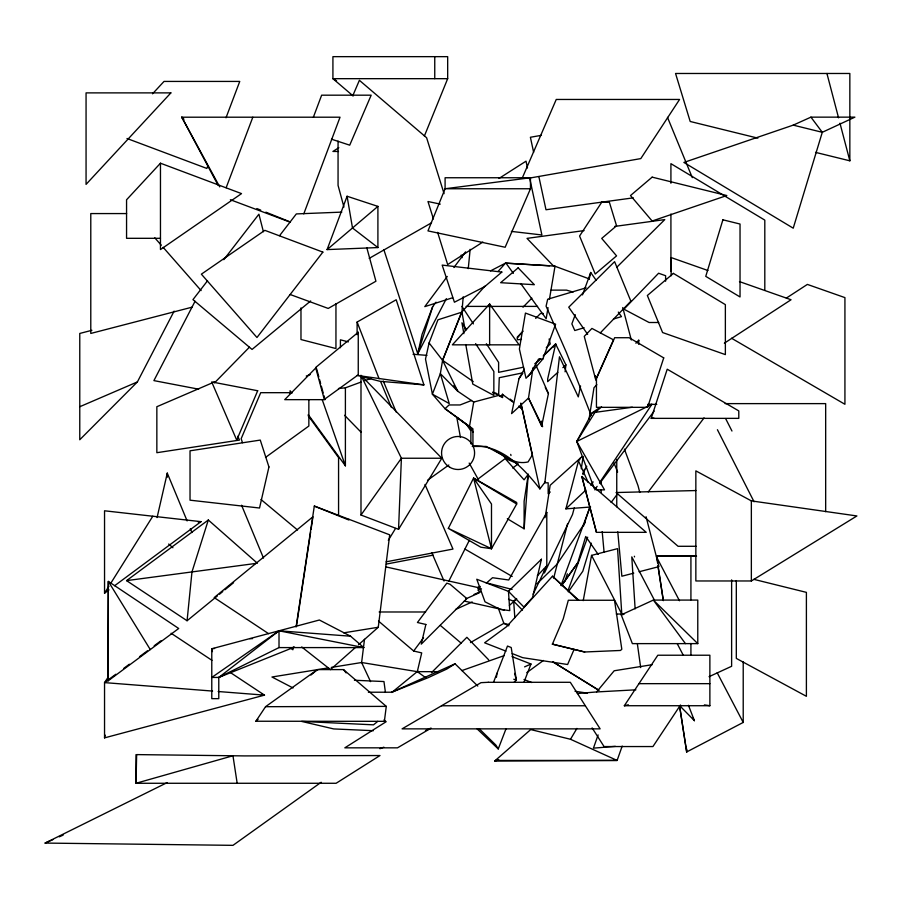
<?xml version="1.0" encoding="UTF-8"?>
<svg xmlns="http://www.w3.org/2000/svg" width="902" height="902" viewBox="0 0 902 902"><rect width="100%" height="100%" fill="white"/><g stroke="black" fill="none" stroke-linecap="round" stroke-linejoin="round"><path stroke-width="1.35" d="M108.014 680.92L108.319 581.407L178.709 628.491L108.014 680.92L108.319 581.407L150.284 649.575M398.549 529.339L401.401 458.239L360.992 375.412L360.992 515.019L398.549 529.339L441.811 458.239L360.992 375.412L361.657 378.141M461.508 312.983L461.542 312.261L437.944 319.815L429.093 342.94L425.507 359.064L432.396 394.174L445.047 408.719L469.457 426.623L473.313 432.306M686.85 749.167L686.67 751.964L743.214 722.434L743.214 661.854M507.319 518.718L524.118 528.798L528.268 474.328L524.073 479.819L505.165 458.611L475.895 480.642M463.2 296.826L461.937 311.912L465.105 329.873M468.262 268.649L470.145 249.313M208.317 520.003L126.562 580.629L187.075 620.745L191.968 571.936L208.317 520.003L257.374 563.231M565.092 371.827L565.915 364.87L555.655 344L543.478 355.647M364.498 639.304L361.623 662.519L370.564 681.641M358.522 644.75L378.265 627.262L389.698 534.83L314.313 506.078L296.082 626.98M386.281 706.379L384.376 721.329L255.897 721.239L265.56 706.694L317.425 669.6L343.504 669.6L386.281 706.379L265.56 706.694M496.438 677.278L497.013 673.253M533.014 367.734L528.504 398.064L541.651 426.094L548.427 393.588L535.145 363.371M293.308 646.993L292.891 649.767L290.568 648.222M296.442 626.213L310.649 532.022M311.066 529.248L312.949 516.778L214.18 597.586L268.582 633.655M528.268 474.328L524.118 501.264L524.118 528.798M545.496 515.47L550.152 485.299L581.824 456.795L583.278 458.735M581.26 468.758L583.199 456.389M589.017 419.317L593.978 387.725L596.842 384.692M548.033 307.661L546.172 318.733L520.747 283.566M549.431 299.351L555.023 266.135L505.988 263.147L513.362 273.362M469.457 426.623L473.708 402.067L498.614 395.414L499.268 377.701L521.514 373.112M583.233 600.642L591.543 555.384L617.566 548.653L621.782 614.037L616.314 614.037M580.561 385.955L578.283 396.903L559.454 356.775L544.842 482.807L548.168 482.807L548.168 493.777L550.243 491.973M524.288 369.177L518.988 378.705L511.592 413.623L528.504 398.064L542.587 426.714L541.583 421.166M543.241 356.098L555.655 344L547.683 378.885L547.683 381.636L557.808 372.323M157.072 517.59L167.276 473.122L187.12 520.916M589.13 279.304L590.709 272.483L596.233 280.409M553.693 578.047L567.55 523.814M230.641 672.712L264.489 695.138L104.542 737.881L105.196 735.141M560.999 585.533L589.683 507.747L590.584 507.014L565.881 508.863L578.509 460.956L588.205 482.423M574.27 507.826L572.522 514.478L544.436 572.973L544.436 568.745M583.03 474.587L584.428 469.265M561.901 585.319L577.742 562.814L585.714 536.476L598.195 554.403M591.317 543.162L582.805 571.248L568.328 591.813M637.906 342.884L638.74 340.212L635.887 343.245M436.004 302.181L432.689 306.635L417.761 353.742L383.824 249.572M651.21 418.359L667.221 369.211L738.794 410.906L738.794 418.359L651.21 418.359L653.984 418.122M564.923 581.012L567.358 573.819M583.425 526.249L589.683 507.747M544.921 517.725L546.792 512.471L546.792 565.746L533.127 594.204M598.116 734.938L593.437 748.153L615.356 746.349M622.2 746.078L617.115 760.442L494.713 760.984L530.714 729.571L570.504 739.268L617.115 760.442L495.333 760.442M575.25 314.674L571.868 323.908L574.788 330.527L584.135 327.742M582.5 294.898L590.709 272.483M567.956 590.697L587.676 537.197M313.377 117.215L321.642 95.184L371.173 95.184L349.717 145.177L331.474 139.179M303.782 213.864L340.031 117.204L181.798 117.204L218.081 185.226M327.088 249.595L347.09 196.253L377.904 206.389L377.904 247.565L327.088 249.595L377.904 206.389M207.832 165.844L206.851 168.448L126.99 138.491M226.007 117.79L239.752 81.428L164.017 81.428L152.539 93.819M226.154 187.717L252.819 117.204M432.689 306.635L422.057 334.405L417.761 353.742L446.366 298.663M493.518 682.307L507.488 646.058L511.22 647.512L516.372 680.153L514.264 682.002M477.079 728.839L498.254 748.931L505.954 728.951M524.039 682.036L530.985 664.019L512.009 656.611M461.542 312.261L442.589 360.338L440.345 373.642L432.396 394.174L449.241 403.544L440.345 373.642L457.765 391.254L473.708 402.067M424.391 136.01L447.674 78.677L447.674 56.657L332.917 56.657L332.917 78.677L353.156 95.962M552.407 644.152L563.231 618.84L568.316 600.258L614.51 600.258L621.816 649.26L620.452 650.466L584.71 651.988L552.407 644.152L584.71 651.988M512.235 653.578L522.732 657.682L567.617 664.503L574.078 649.406M352.829 95.612L359.391 80.312L426.601 137.724L444.077 193.671M522.202 178.19L556.252 99.457L679.578 99.457L640.803 158.594L528.572 178.258M530.466 188.755L505.154 247.261L427.976 230.901L445.092 188.755L445.092 177.75L530.466 177.75L530.466 188.755L445.092 188.755L530.466 177.75M595.737 379.787L613.529 339.862L591.926 328.429L584.259 336.378L595.737 379.787L595.421 375.615M488.422 306.624L489.628 304.075L519.101 344.835L452.376 344.835L489.628 304.075L490.485 306.703M579.4 460.11L580.617 457.664M448.317 528.392L473.573 478.105L516.688 502.482L516.688 504.004L491.489 548.709L480.777 547.198L448.317 528.392L491.489 548.709L491.489 504.004L473.573 478.105L516.688 504.004M448.779 581.215L469.39 540.197M91.903 330.301L79.771 333.447L79.771 439.748L137.386 381.929L174.12 311.122M195.058 301.279L153.904 380.61L198.654 389.179M594.305 488.557L576.75 441.473L592.14 412.778L600.022 407.422M582.816 473.606L586.774 466.233M546.792 512.471L508.717 579.997L492.526 577.72L486.313 583.154M570.504 739.268L576.93 728.399M388.3 540.332L395.561 528.403M596.177 489.865L604.52 489.865L576.75 441.473L594.722 412.778L601.578 406.892M114.644 585.714L201.022 521.66L104.542 510.791L104.542 593.2L108.995 586.097M110.484 583.729L152.788 516.226M108.353 676.872L104.542 682.611L104.542 737.881M624.331 705.725L657.817 655.224L709.874 655.224L709.874 705.725L624.331 705.725L628.344 704.766M680.503 704.981L652.935 746.552L604.058 746.552L592.118 727.891M594.79 489.865L597.135 486.347M599.48 482.841L651.853 404.367L647.681 404.987M585.24 522.438L556.838 564.46L536.848 583.921M518.988 378.705L522.889 373.124M360.992 515.019L401.401 458.239L441.811 458.239M561.326 585.702L577.742 562.814M447.257 276.463L424.797 306.635L452.612 297.75M453.909 267.522L465.556 251.872M590.731 485.141L593.144 481.893M611.139 502.448L617.577 493.8M378.524 621.072L413.668 651.018L423.545 637.793M599.875 483.111L654.153 411.12M648.29 491.906L704.056 417.908M471.622 400.465L460.076 404.953L449.061 404.953L445.047 408.719L472.941 428.833L472.941 446.039C501.625 444.675 523.656 468.127 539.892 488.895L545.214 481.905M207.528 280.77L192.96 299.633L252.053 349.435L310.683 300.941M223.797 259.686L258.908 214.191L263.407 231.724M279.575 235.659L296.341 213.921L341.824 212.117M517.342 338.081L521.018 333.312M577.336 693.525L596.594 691.947L614.183 670.772L652.225 664.684M552.949 347.259L555.655 344M528.121 376.145L542.846 359.019L555.609 324.201L525.438 313.073L519.394 349.006L526.013 378.276L530.218 374.003L538.562 359.019L542.846 359.019L542.305 359.233M485.096 285.979L461.937 311.912L442.589 360.338L457.765 391.254L453.875 385.47M498.073 271.446L505.481 263.147L549.521 265.763M578.892 600.326L552.475 576.209L506.608 626.664L484.622 642.799L505.977 651.143M160.466 163.206L160.466 249.572L241.533 193.614L160.466 163.206L126.562 199.782L126.562 238.308L160.466 238.308M537.333 575.803L546.792 565.746M600.258 332.928L630.87 301.178L614.6 261.659L568.734 307.199L587.642 334.326M214.541 382.831L249.414 347.202M316.264 367.441L284.728 399.654L325.013 399.654L323.919 395.628M522.98 307.199L531.864 298.167M523.137 331.158L517.342 337.044L517.342 339.795L521.457 339.389M535.687 318.406L540.512 313.501L543.354 313.501M417.885 671.088L391.784 692.488M431.46 672.667L466.875 637.308L488.692 659.847M616.788 267.263L664.774 219.603L614.679 226.425M516.463 598.522L513.678 601.239L514.817 617.644M537.389 361.476L539.419 359.526M546.251 347.766L550.254 343.989L549.115 338.983M535.236 363.653L540.242 358.928M565.881 508.863L585.917 489.989M562.882 367.666L565.915 364.87M355.411 647.512L330.47 669.6L301.719 646.971M478.026 590.404L480.101 588.6M509.371 605.411L516.733 598.973M255.897 721.239L258.062 719.424M310.953 675.034L317.425 669.6M187.075 620.745L217.359 595.974M219.524 594.204L222.771 591.543M224.936 589.773L233.584 582.692M377.78 721.352L373.518 724.836L301.595 721.408L333.729 728.929L373.417 730.699M350.574 636.203L319.387 620.012L211.778 648.763L211.778 698.655L218.78 698.655L218.78 677.436L279.011 630.802L350.574 636.203L363.81 647.591L279.011 647.591L218.78 677.436L211.778 677.436L279.011 630.802L363.81 647.591L361.048 647.072M512.719 468.037L518.244 463.876L506.901 459.242L502.403 455.082L486.189 446.434L472.265 446.434M104.542 593.2L109.029 589.874M115.828 674.245L104.542 682.611L212.579 691.079M123.732 668.393L129.369 664.21M139.517 656.679L147.421 650.816M154.186 645.798L160.962 640.781M526.757 672.678L543.399 660.467M265.504 457.415L308.856 426.037L308.856 399.631M427.514 480.281L448.835 465.015M321.18 782.259L232.987 845.343L45.1 843.077L167.152 782.609M786.341 298.1L807.369 284.412L844.926 297.615L844.926 404.288L731.545 338.25M724.351 343.177L791.065 299.746L739.471 281.604M499.009 178.438L526.024 161.165L527.49 167.998M482.841 242.074L447.674 264.557L437.617 232.355M338.836 147.691L332.917 151.457L338.498 151.457M477.789 686.061L455.059 663.816L446.828 669.036L427.999 677.74L391.795 692.217L368.377 692.217M751.355 580.967L856.9 515.955L751.355 500.892L695.848 470.867L695.848 580.967L751.355 580.967L751.355 500.892M431.156 728.117L397.489 747.837L344.823 747.837L386.157 721.713L384.083 719.92M470.472 642.596L503.857 623.361L509.258 624.691M369.177 258.378L431.562 222.794M357.113 334.687L357.113 322.048L396.192 299.757L423.917 384.872L380.08 381.332L357.113 375.412L423.917 384.872M490.485 270.904L505.481 263.147M576.75 441.473L651.853 404.367M425.451 730.609L430.288 728.365M621.23 614.86L653.352 600.078L697.776 600.078L697.776 643.622L632.37 643.622L621.23 614.86L623.97 614.33M709.051 676.68L731.623 666.285L731.623 579.885M465.748 598.917L479.571 592.659L477.688 587.495L386.09 566.941M455.51 609.481L472.163 601.938M793.23 125.13L810.932 117.147L854.893 117.147L822.286 132.301L793.23 125.13L683.885 162.439L793.23 228.183L822.286 132.301L810.932 117.147M391.795 692.217L455.059 663.816M524.592 666.871L530.985 664.019M45.1 843.077L52.835 839.672M59.273 836.831L63.14 835.128M79.771 406.723L137.386 381.929M214.462 381.929L156.847 406.723L156.847 452.703L239.47 440.086L237.801 436.207M480.214 586.413L477.688 587.495L481.544 588.961M474.046 594.429L481.273 591.374M218.78 677.436L294.526 647.027M379.922 748.716L383.857 747.172M306.263 376.033L310.175 374.601M338.442 388.503L345.398 387.826L360.992 382.087M364.882 380.655L371.387 378.265M461.869 670.592L504.297 655.574M586.097 287.817L547.683 299.238L546.082 306.195L566.467 352.581L591.148 415.303M613.461 319.015L621.467 316.636L618.31 312.103M494.713 760.984L498.772 759.822M192.329 307.108L90.786 333.447L90.786 213.571L126.607 213.571M596.459 532.338L581.869 476.538L646.227 532.338L596.459 532.338L581.869 476.538M657.569 562.859L656.712 556.196L696.536 556.196M633.779 573.142L621.861 576.22L617.78 531.83M639.078 571.767L658.956 566.625L646.058 516.722M523.588 367.182L498.614 372.334L498.614 362.39L486.381 343.73M386.079 561.833L452.973 549.07L424.989 484.475M386.259 564.088L433.174 555.125M541.459 135.323L530.399 137.262L533.634 152.314M343.718 632.843L378.265 627.262M328.52 667.863L271.964 677.007L293.037 687.955M331.282 667.424L361.623 662.519L417.31 671.663L437.955 671.663M198.26 522.078L201.022 521.66M632.347 407.242L592.14 412.778M633.305 197.854L545.992 209.749L538.934 176.927M584.056 230.596L527.005 238.376L553.061 265.538L589.186 278.865M126.562 580.629L255.988 563.412M211.778 648.763L214.586 648.493M596.594 691.947L635.887 689.816M695.87 490.553L616.077 492.537L678.067 546.285L696.062 546.285M447.674 78.677L332.917 78.677L336.547 80.774M551.032 290.128L566.524 290.128L573.097 292.079M466.131 306.398L488.534 306.398M491.342 306.398L537.547 306.398M658.731 322.499L649.09 322.499L623.936 309.183L658.595 273.238L665.608 275.708L665.608 281.21M292.349 392.686L260.723 392.686L241.172 438.665L242.469 442.69M492.999 393.035L495.75 393.035L502.606 397.635L502.606 394.185M725.084 403.622L825.668 403.622L825.668 511.682M647.681 404.367L656.78 404.367M656.442 556.263L695.634 556.23L656.712 556.196M379.144 611.984L425.597 611.984M249.696 638.639L252.492 638.639M638.966 683.66L709.874 683.66M441.529 705.759L585.342 705.759M354.43 680.243L383.959 681.551L385.425 692.386M218.183 691.518L264.489 695.138L261.805 694.303M413.037 354.26L426.973 355.377M511.366 231.397L541.888 234.971L529.846 178.934M575.025 691.27L587.36 693.142M704.394 704.89L709.874 705.725M440.277 204.111L427.976 201.507L433.422 218.949M464.293 601.07L504.117 610.011M413.668 651.018L421.708 652.901L417.31 671.663L426.263 678.078M757.872 138.153L690.188 121.477L675.553 73.479L849.842 73.479L849.842 160.815L815.532 152.37M753.835 579.343L806.399 592.366L806.399 696.31L736.314 658.404L736.314 580.561M348.364 341.881L340.415 339.828L340.415 347.721M487.824 583.199L512.144 589.434M707.935 270.51L671.144 257.566L671.144 275.809M513.79 679.24L516.372 680.153L514.602 673.343M290.23 294.537L328.215 308.439L375.92 281.232L366.81 247.712M230.371 199.737L290.421 222.264M508.536 599.278L513.678 601.239L522.461 610.147M524.006 679.51L531.752 682.532M256.856 208.554L260.723 210.11M265.876 212.173L290.354 221.993M314.313 506.078L348.826 519.992L348.826 519.236M508.784 625.83L503.857 623.361L498.265 608.016M494.364 450.154C504.816 456.277 514.794 464.992 528.076 461.948L532.349 454.935L521.085 403.792M492.548 392.156L501.038 396.722L502.335 394.298L513.418 402.461M464.925 549.07L512.212 576.468M598.872 690.222L552.655 661.685L598.827 690.334M171.109 633.249L211.959 660.332M473.234 381.591L442.589 360.338L429.093 342.94M518.954 406.543L522.281 409.001M377.904 247.565L352.502 227.992L347.09 196.253M510.182 399.135L512.347 400.871M518.83 406.103L522.078 408.719M260.994 499.516L297.547 530.015M440.39 625.458L461.362 643.34M168.697 544.03L172.902 547.74M219.716 186.861L181.798 117.204L183.861 119.109M552.475 576.209L577.765 599.988M697.776 643.622L653.352 600.078L685.441 643.622M479.199 728.737L495.908 745.108L498.254 748.931M679.95 705.95L694.405 720.687L688.44 705.285M344.564 415.292L361.262 432.396M154.794 237.835L161.278 245.22M163.138 247.328L201.101 290.579M181.798 117.204L183.602 119.346M343.504 669.6L346.12 672.903M308.236 414.616L345.398 465.827L345.398 387.826M291.718 393.013L290.083 390.746L290.083 393.498M308.157 415.664L338.566 457.573L338.566 515.245M461.937 306.398L473.392 323.897M466.492 329.726L461.937 322.769L463.853 333.661M475.613 343.639L493.845 371.477L493.845 395.414L472.761 384.072L465.782 344.564M693.029 718.263L694.405 720.687M469.175 463.076L478.601 479.999M656.712 557.289L679.477 600.755M717.203 672.768L743.214 722.434M654.491 600.281L631.783 556.906L635.132 608.839M677.21 643.645L683.051 654.796M545.282 387.522L548.427 393.588M591.543 555.384L621.782 614.037M725.614 418.562L731.962 431.032M717.417 429.713L754.072 501.783M431.776 552.7L444.055 581.035M383.271 381.027L396.192 412.056M380.633 381.58L391.445 407.535M241.567 505.233L263.497 558.079M190.333 528.673L191.946 532.552M667.503 117.361L692.296 177.626M614.082 463.087L617.622 472.084M357.113 322.048L379.088 378.761M624.409 449.151L638.03 485.704L639.777 492.447M322.217 399.665L345.398 465.827M461.215 255.074L462.072 257.701M316.625 368.783L318.812 376.833M319.545 379.517L320.638 383.542M321.371 386.225L323.187 392.945M343.944 207.054L338.058 185.384L338.058 141.095M622.741 307.548L631.321 339.998M826.931 73.479L838.556 117.824M839.965 123.191L849.842 160.815M634.354 556.241L634.534 556.906M473.573 478.105L491.489 548.709M211.778 648.91L212.444 651.627M520.826 403.093L539.892 488.895M510.724 454.371L510.983 455.544M460.448 437.481L456.807 417.4L466.582 424.571L470.878 430.897L470.878 443.84M541.234 423.376L541.651 426.094M657.998 565.633L663.342 600.405M657.941 565.982L663.308 600.676M237.17 783.274L232.964 755.763L136.022 783.274L136.022 754.591M640.679 667.593L637.387 643.927M602.186 531.594L604.081 552.159M764.806 290.297L764.806 220.122L670.919 163.668L670.919 183.241M690.921 556.196L690.921 599.83M690.921 643.453L690.921 654.717M670.919 213.988L670.919 271.299M638.74 340.212L638.74 344.384M616.754 459.434L616.754 506.8M601.183 481.679L601.183 484.318M601.183 489.617L601.183 492.255M489.628 304.075L489.628 344.835M434.753 56.657L434.753 78.677M335.95 303.737L335.95 348.555L300.975 339.547L300.975 307.909M279.011 630.802L279.011 647.591M167.276 473.122L167.276 477.259M136.642 754.602L136.022 783.274L336.119 783.274L379.99 755.538L244.521 755.91L136.642 754.602M268.943 466.965L259.528 508.018L190.029 500.182L190.029 450.808L260.272 440.086L268.943 466.965M541.437 559.251L532.575 597.496L523.904 607.035L508.457 591.351L476.775 579.253L485.005 601.814L500.17 609.402L509.788 610.609L508.457 591.351L541.437 559.251M425.868 624.466L421.257 644.141L466.864 598.601L450.008 584.214L446.806 583.177L417.434 622.493L425.868 624.466M722.897 219.806L705.759 276.35L740.035 296.961L740.035 224.034L722.897 219.806M663.725 357.88L647.613 407.332L596.447 407.332L596.447 378.536L614.634 337.72L629.122 337.72L663.725 357.88M257.69 390.746L236.719 440.086L211.699 381.929L257.69 390.746M601.724 202.251L579.58 236.02L595.219 274.028L616.562 255.875L601.724 238.421L616.562 225.804L609.38 202.251L601.724 202.251M322.871 252.109L256.969 337.506L201.371 274.174L264.85 230.348L322.871 252.109M170.884 92.883L86.062 184.38L86.062 92.883L170.884 92.883M488.286 682.295L480.969 682.667L402.089 728.861L600.134 728.861L570.312 682.295L488.286 682.295M652.146 177.142L630.498 195.542L652.146 221.013L726.798 195.542L652.146 177.142M673.388 273.385L647.354 295.506L662.598 332.545L725.366 354.61L725.366 304.639L673.388 273.385M501.85 272.077L484.926 286.453L454.416 302.226L442.172 265.098L501.85 272.077M518.154 267.826L500.633 282.698L534.345 284.694L518.154 267.826M358.252 332.263L315.632 367.52L324.303 399.439L358.252 374.815L358.252 332.263M686.67 751.964L679.612 706.074L686.67 751.964M449.816 467.292A16.518 16.518 0 0 0 474.587 452.996A16.518 16.518 0 0 0 449.816 438.688A16.518 16.518 0 0 0 449.816 467.292"/></g></svg>
